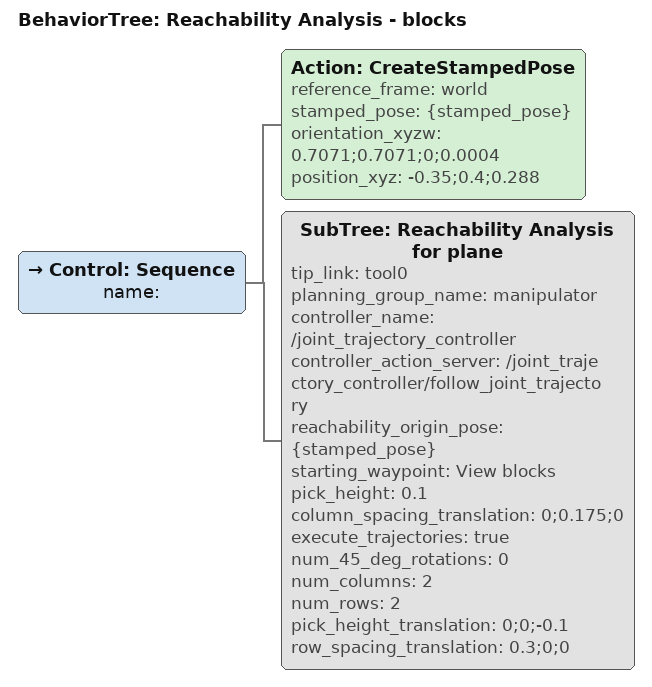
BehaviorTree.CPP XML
<?xml version='1.0' encoding='utf-8'?>
<root BTCPP_format="4" main_tree_to_execute="Reachability Analysis - blocks">
  <BehaviorTree ID="Reachability Analysis - blocks" _description="An example of performing reachability analysis for an overhead picking task.">
    <Control ID="Sequence" name="">
      <Action ID="CreateStampedPose" reference_frame="world" stamped_pose="{stamped_pose}" orientation_xyzw="0.7071;0.7071;0;0.0004" position_xyz="-0.35;0.4;0.288"/>
      <SubTree ID="Reachability Analysis for plane" tip_link="tool0" planning_group_name="manipulator" controller_name="/joint_trajectory_controller" controller_action_server="/joint_trajectory_controller/follow_joint_trajectory" reachability_origin_pose="{stamped_pose}" starting_waypoint="View blocks" pick_height="0.1" column_spacing_translation="0;0.175;0" execute_trajectories="true" num_45_deg_rotations="0" num_columns="2" num_rows="2" pick_height_translation="0;0;-0.1" row_spacing_translation="0.3;0;0"/>
    </Control>
  </BehaviorTree>
</root>
